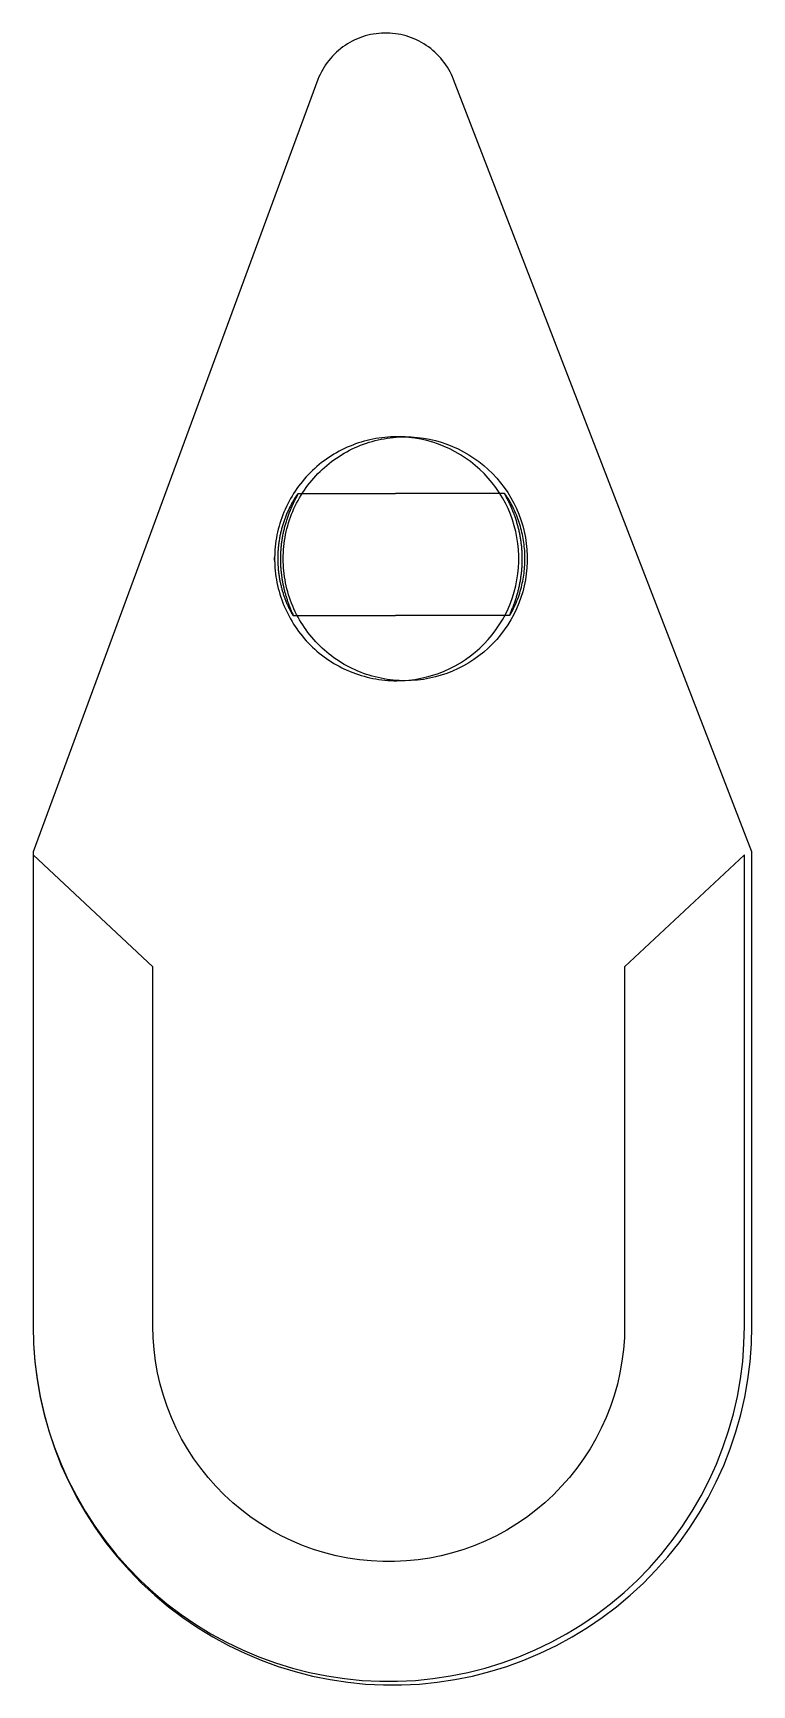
# Model space of a CAD drawing. Extents: x 0 to 1.57, y 0 to 1.56.
# Drawn here: x 0 to 0.418, y 0 to 0.963 of the extents above; entities that cross this region are included whole.
import ezdxf

# ---------------------------------------------------------------- set-up
doc = ezdxf.new("R2010")
doc.units = 0
doc.linetypes.add('HIDDEN', pattern=[0.04813, 0.032103, -0.016027])
doc.layers.add('TOP', color=7, linetype='CONTINUOUS')
doc.layers.add('TOP_HID', color=7, linetype='HIDDEN')

msp = doc.modelspace()

# ---------------------------------------------------------------- linework, layer by layer
at = {"layer": 'TOP'}
for p, q in [((0.204456, 0.962536), (0.202842, 0.962474)), ((0.206071, 0.962536), (0.204456, 0.962536)), ((0.207685, 0.962474), (0.206071, 0.962536)), ((0.179052, 0.953446), (0.177803, 0.952421)), ((0.180339, 0.954422), (0.179052, 0.953446)), ((0.181662, 0.955349), (0.180339, 0.954422)), ((0.183019, 0.956224), (0.181662, 0.955349)), ((0.184409, 0.957047), (0.183019, 0.956224)), ((0.18583, 0.957816), (0.184409, 0.957047)), ((0.187278, 0.95853), (0.18583, 0.957816)), ((0.188753, 0.959189), (0.187278, 0.95853)), ((0.190252, 0.959791), (0.188753, 0.959189)), ((0.191773, 0.960335), (0.190252, 0.959791)), ((0.193313, 0.960821), (0.191773, 0.960335)), ((0.194871, 0.961247), (0.193313, 0.960821)), ((0.196444, 0.961614), (0.194871, 0.961247)), ((0.19803, 0.96192), (0.196444, 0.961614)), ((0.199626, 0.962166), (0.19803, 0.96192)), ((0.201231, 0.962351), (0.199626, 0.962166)), ((0.202842, 0.962474), (0.201231, 0.962351)), ((0.209295, 0.962351), (0.207685, 0.962474)), ((0.2109, 0.962166), (0.209295, 0.962351)), ((0.212496, 0.96192), (0.2109, 0.962166)), ((0.214082, 0.961614), (0.212496, 0.96192)), ((0.215655, 0.961247), (0.214082, 0.961614)), ((0.217213, 0.960821), (0.215655, 0.961247)), ((0.218754, 0.960335), (0.217213, 0.960821)), ((0.220274, 0.959791), (0.218754, 0.960335)), ((0.221773, 0.959189), (0.220274, 0.959791)), ((0.223248, 0.95853), (0.221773, 0.959189)), ((0.224697, 0.957816), (0.223248, 0.95853)), ((0.226117, 0.957047), (0.224697, 0.957816)), ((0.227507, 0.956224), (0.226117, 0.957047)), ((0.228864, 0.955349), (0.227507, 0.956224)), ((0.230188, 0.954422), (0.228864, 0.955349)), ((0.231474, 0.953446), (0.230188, 0.954422)), ((0.232723, 0.952421), (0.231474, 0.953446)), ((0.170278, 0.944027), (0.169396, 0.942674)), ((0.171212, 0.945345), (0.170278, 0.944027)), ((0.172195, 0.946627), (0.171212, 0.945345)), ((0.173227, 0.947869), (0.172195, 0.946627)), ((0.174305, 0.949072), (0.173227, 0.947869)), ((0.175428, 0.950233), (0.174305, 0.949072)), ((0.176595, 0.95135), (0.175428, 0.950233)), ((0.177803, 0.952421), (0.176595, 0.95135)), ((0.233931, 0.95135), (0.232723, 0.952421)), ((0.235098, 0.950233), (0.233931, 0.95135)), ((0.236221, 0.949072), (0.235098, 0.950233)), ((0.2373, 0.947869), (0.236221, 0.949072)), ((0.238331, 0.946627), (0.2373, 0.947869)), ((0.239314, 0.945345), (0.238331, 0.946627)), ((0.240248, 0.944027), (0.239314, 0.945345)), ((0.241131, 0.942674), (0.240248, 0.944027)), ((0.165789, 0.935461), (0, 0.485461)), ((0.166399, 0.936957), (0.165789, 0.935461)), ((0.167066, 0.938428), (0.166399, 0.936957)), ((0.167788, 0.939873), (0.167066, 0.938428)), ((0.168565, 0.941289), (0.167788, 0.939873)), ((0.169396, 0.942674), (0.168565, 0.941289)), ((0.241961, 0.941289), (0.241131, 0.942674)), ((0.242738, 0.939873), (0.241961, 0.941289)), ((0.24346, 0.938428), (0.242738, 0.939873)), ((0.244127, 0.936957), (0.24346, 0.938428)), ((0.244737, 0.935461), (0.244127, 0.936957)), ((0.418421, 0.485461), (0.244737, 0.935461)), ((0, 0.485461), (0, 0.483734)), ((0, 0.483734), (0, 0.209145)), ((0.069737, 0.418356), (0, 0.483734)), ((0.414063, 0.483734), (0.344326, 0.418356)), ((0.414063, 0.209145), (0.414063, 0.483734)), ((0.418421, 0.209145), (0.418421, 0.485461)), ((0.069737, 0.209145), (0.069737, 0.418356)), ((0.344326, 0.418356), (0.344326, 0.209145)), ((0, 0.209145), (0.00026, 0.198717)), ((0, 0.209145), (0.000257, 0.198826)), ((0.069908, 0.202302), (0.069737, 0.209145)), ((0.070419, 0.195475), (0.069908, 0.202302)), ((0.344155, 0.202302), (0.343643, 0.195475)), ((0.344326, 0.209145), (0.344155, 0.202302)), ((0.413805, 0.198826), (0.414063, 0.209145)), ((0.418161, 0.198717), (0.418421, 0.209145)), ((0.000257, 0.198826), (0.001029, 0.188532)), ((0.00026, 0.198717), (0.00104, 0.188315)), ((0.07127, 0.188683), (0.070419, 0.195475)), ((0.343643, 0.195475), (0.342792, 0.188683)), ((0.413034, 0.188532), (0.413805, 0.198826)), ((0.417381, 0.188315), (0.418161, 0.198717)), ((0.001029, 0.188532), (0.002312, 0.178289)), ((0.00104, 0.188315), (0.002337, 0.177964)), ((0.072459, 0.181941), (0.07127, 0.188683)), ((0.342792, 0.188683), (0.341603, 0.181941)), ((0.41175, 0.178289), (0.413034, 0.188532)), ((0.416084, 0.177964), (0.417381, 0.188315)), ((0.002312, 0.178289), (0.004105, 0.168123)), ((0.002337, 0.177964), (0.004148, 0.167691)), ((0.073982, 0.175267), (0.072459, 0.181941)), ((0.075836, 0.168677), (0.073982, 0.175267)), ((0.34008, 0.175267), (0.338226, 0.168677)), ((0.341603, 0.181941), (0.34008, 0.175267)), ((0.409958, 0.168123), (0.41175, 0.178289)), ((0.414273, 0.167691), (0.416084, 0.177964)), ((0.004105, 0.168123), (0.006402, 0.158059)), ((0.004148, 0.167691), (0.006469, 0.157521)), ((0.078017, 0.162188), (0.075836, 0.168677)), ((0.338226, 0.168677), (0.336046, 0.162188)), ((0.407661, 0.158059), (0.409958, 0.168123)), ((0.411952, 0.157521), (0.414273, 0.167691)), ((0.006402, 0.158059), (0.009198, 0.148122)), ((0.006469, 0.157521), (0.009295, 0.14748)), ((0.080518, 0.155816), (0.078017, 0.162188)), ((0.083333, 0.149576), (0.080518, 0.155816)), ((0.333545, 0.155816), (0.330729, 0.149576)), ((0.336046, 0.162188), (0.333545, 0.155816)), ((0.404865, 0.148122), (0.407661, 0.158059)), ((0.409126, 0.14748), (0.411952, 0.157521)), ((0.009198, 0.148122), (0.012486, 0.138337)), ((0.009295, 0.14748), (0.012617, 0.137591)), ((0.086456, 0.143484), (0.083333, 0.149576)), ((0.330729, 0.149576), (0.327606, 0.143484)), ((0.401577, 0.138337), (0.404865, 0.148122)), ((0.405804, 0.137591), (0.409126, 0.14748)), ((0.012486, 0.138337), (0.016257, 0.128727)), ((0.012617, 0.137591), (0.016428, 0.127881)), ((0.089879, 0.137555), (0.086456, 0.143484)), ((0.093593, 0.131805), (0.089879, 0.137555)), ((0.324183, 0.137555), (0.320469, 0.131805)), ((0.327606, 0.143484), (0.324183, 0.137555)), ((0.397806, 0.128727), (0.401577, 0.138337)), ((0.401993, 0.127881), (0.405804, 0.137591)), ((0.016257, 0.128727), (0.020503, 0.119318)), ((0.016428, 0.127881), (0.020718, 0.118372)), ((0.097589, 0.126247), (0.093593, 0.131805)), ((0.101858, 0.120894), (0.097589, 0.126247)), ((0.316473, 0.126247), (0.312205, 0.120894)), ((0.320469, 0.131805), (0.316473, 0.126247)), ((0.39356, 0.119318), (0.397806, 0.128727)), ((0.397703, 0.118372), (0.401993, 0.127881)), ((0.020503, 0.119318), (0.025212, 0.110132)), ((0.020718, 0.118372), (0.025477, 0.10909)), ((0.106387, 0.115762), (0.101858, 0.120894)), ((0.111167, 0.110861), (0.106387, 0.115762)), ((0.307675, 0.115762), (0.302895, 0.110861)), ((0.312205, 0.120894), (0.307675, 0.115762)), ((0.388851, 0.110132), (0.39356, 0.119318)), ((0.392944, 0.10909), (0.397703, 0.118372)), ((0.025212, 0.110132), (0.030373, 0.101192)), ((0.025477, 0.10909), (0.030693, 0.100056)), ((0.116185, 0.106205), (0.111167, 0.110861)), ((0.12143, 0.101804), (0.116185, 0.106205)), ((0.297877, 0.106205), (0.292633, 0.101804)), ((0.302895, 0.110861), (0.297877, 0.106205)), ((0.383689, 0.101192), (0.388851, 0.110132)), ((0.387728, 0.100056), (0.392944, 0.10909)), ((0.030373, 0.101192), (0.035974, 0.092521)), ((0.030693, 0.100056), (0.036353, 0.091293)), ((0.126887, 0.097671), (0.12143, 0.101804)), ((0.132543, 0.093815), (0.126887, 0.097671)), ((0.287176, 0.097671), (0.28152, 0.093815)), ((0.292633, 0.101804), (0.287176, 0.097671)), ((0.378088, 0.092521), (0.383689, 0.101192)), ((0.382068, 0.091293), (0.387728, 0.100056)), ((0.035974, 0.092521), (0.042, 0.084139)), ((0.036353, 0.091293), (0.042442, 0.082823)), ((0.138384, 0.090245), (0.132543, 0.093815)), ((0.144396, 0.086971), (0.138384, 0.090245)), ((0.150564, 0.084001), (0.144396, 0.086971)), ((0.269666, 0.086971), (0.263499, 0.084001)), ((0.275678, 0.090245), (0.269666, 0.086971)), ((0.28152, 0.093815), (0.275678, 0.090245)), ((0.372063, 0.084139), (0.378088, 0.092521)), ((0.375979, 0.082823), (0.382068, 0.091293)), ((0.042, 0.084139), (0.048436, 0.076068)), ((0.042442, 0.082823), (0.048946, 0.074668)), ((0.156872, 0.081342), (0.150564, 0.084001)), ((0.163305, 0.079), (0.156872, 0.081342)), ((0.169846, 0.076983), (0.163305, 0.079)), ((0.250758, 0.079), (0.244216, 0.076983)), ((0.257191, 0.081342), (0.250758, 0.079)), ((0.263499, 0.084001), (0.257191, 0.081342)), ((0.365626, 0.076068), (0.372063, 0.084139)), ((0.369475, 0.074668), (0.375979, 0.082823)), ((0.048436, 0.076068), (0.055267, 0.068328)), ((0.048946, 0.074668), (0.055848, 0.066846)), ((0.055267, 0.068328), (0.062474, 0.060939)), ((0.17648, 0.075293), (0.169846, 0.076983)), ((0.18319, 0.073937), (0.17648, 0.075293)), ((0.18996, 0.072917), (0.18319, 0.073937)), ((0.196771, 0.072235), (0.18996, 0.072917)), ((0.203608, 0.071894), (0.196771, 0.072235)), ((0.210454, 0.071894), (0.203608, 0.071894)), ((0.217291, 0.072235), (0.210454, 0.071894)), ((0.224103, 0.072917), (0.217291, 0.072235)), ((0.230872, 0.073937), (0.224103, 0.072917)), ((0.237582, 0.075293), (0.230872, 0.073937)), ((0.244216, 0.076983), (0.237582, 0.075293)), ((0.351588, 0.060939), (0.358796, 0.068328)), ((0.358796, 0.068328), (0.365626, 0.076068)), ((0.362573, 0.066846), (0.369475, 0.074668)), ((0.055848, 0.066846), (0.063132, 0.059379)), ((0.062474, 0.060939), (0.070042, 0.053917)), ((0.063132, 0.059379), (0.070779, 0.052283)), ((0.344021, 0.053917), (0.351588, 0.060939)), ((0.347642, 0.052283), (0.355289, 0.059379)), ((0.355289, 0.059379), (0.362573, 0.066846)), ((0.070042, 0.053917), (0.077949, 0.047282)), ((0.070779, 0.052283), (0.07877, 0.045578)), ((0.336113, 0.047282), (0.344021, 0.053917)), ((0.339651, 0.045578), (0.347642, 0.052283)), ((0.077949, 0.047282), (0.086178, 0.041049)), ((0.07877, 0.045578), (0.087085, 0.03928)), ((0.086178, 0.041049), (0.094707, 0.035234)), ((0.087085, 0.03928), (0.095704, 0.033403)), ((0.319355, 0.035234), (0.327884, 0.041049)), ((0.322717, 0.033403), (0.331336, 0.03928)), ((0.327884, 0.041049), (0.336113, 0.047282)), ((0.331336, 0.03928), (0.339651, 0.045578)), ((0.094707, 0.035234), (0.103516, 0.029851)), ((0.095704, 0.033403), (0.104605, 0.027964)), ((0.103516, 0.029851), (0.112581, 0.024914)), ((0.301481, 0.024914), (0.310547, 0.029851)), ((0.310547, 0.029851), (0.319355, 0.035234)), ((0.313816, 0.027964), (0.322717, 0.033403)), ((0.104605, 0.027964), (0.113766, 0.022975)), ((0.112581, 0.024914), (0.121882, 0.020435)), ((0.113766, 0.022975), (0.123165, 0.018449)), ((0.121882, 0.020435), (0.131394, 0.016426)), ((0.282668, 0.016426), (0.292181, 0.020435)), ((0.292181, 0.020435), (0.301481, 0.024914)), ((0.295256, 0.018449), (0.304655, 0.022975)), ((0.304655, 0.022975), (0.313816, 0.027964)), ((0.123165, 0.018449), (0.132777, 0.014397)), ((0.131394, 0.016426), (0.141095, 0.012895)), ((0.132777, 0.014397), (0.14258, 0.010829)), ((0.141095, 0.012895), (0.150959, 0.009852)), ((0.14258, 0.010829), (0.152548, 0.007754)), ((0.150959, 0.009852), (0.160962, 0.007305)), ((0.2531, 0.007305), (0.263104, 0.009852)), ((0.263104, 0.009852), (0.272968, 0.012895)), ((0.265873, 0.007754), (0.275841, 0.010829)), ((0.272968, 0.012895), (0.282668, 0.016426)), ((0.275841, 0.010829), (0.285644, 0.014397)), ((0.285644, 0.014397), (0.295256, 0.018449)), ((0.152548, 0.007754), (0.162657, 0.00518)), ((0.160962, 0.007305), (0.171081, 0.00526)), ((0.162657, 0.00518), (0.172881, 0.003113)), ((0.171081, 0.00526), (0.181288, 0.003721)), ((0.172881, 0.003113), (0.183197, 0.001559)), ((0.181288, 0.003721), (0.19156, 0.002693)), ((0.183197, 0.001559), (0.193576, 0.00052)), ((0.19156, 0.002693), (0.20187, 0.002179)), ((0.193576, 0.00052), (0.203995, 0)), ((0.20187, 0.002179), (0.212193, 0.002179)), ((0.203995, 0), (0.214426, 0)), ((0.212193, 0.002179), (0.222503, 0.002693)), ((0.214426, 0), (0.224845, 0.00052)), ((0.222503, 0.002693), (0.232774, 0.003721)), ((0.224845, 0.00052), (0.235225, 0.001559)), ((0.232774, 0.003721), (0.242982, 0.00526)), ((0.235225, 0.001559), (0.24554, 0.003113)), ((0.242982, 0.00526), (0.2531, 0.007305)), ((0.24554, 0.003113), (0.255764, 0.00518)), ((0.255764, 0.00518), (0.265873, 0.007754))]:
    msp.add_line(p, q, dxfattribs=at)
at = {"layer": 'TOP_HID', "linetype": 'HIDDEN'}
for p, q in [((0.186102, 0.722495), (0.184482, 0.721847)), ((0.187737, 0.723102), (0.186102, 0.722495)), ((0.189386, 0.723669), (0.187737, 0.723102)), ((0.189025, 0.721674), (0.190666, 0.722341)), ((0.191049, 0.724196), (0.189386, 0.723669)), ((0.190666, 0.722341), (0.192322, 0.722968)), ((0.192724, 0.724681), (0.191049, 0.724196)), ((0.192322, 0.722968), (0.193994, 0.723553)), ((0.19441, 0.725126), (0.192724, 0.724681)), ((0.193994, 0.723553), (0.19568, 0.724097)), ((0.196107, 0.725528), (0.19441, 0.725126)), ((0.19568, 0.724097), (0.197379, 0.724598)), ((0.197814, 0.725889), (0.196107, 0.725528)), ((0.197379, 0.724598), (0.19909, 0.725057)), ((0.199528, 0.726209), (0.197814, 0.725889)), ((0.19909, 0.725057), (0.200812, 0.725472)), ((0.20125, 0.726486), (0.199528, 0.726209)), ((0.200812, 0.725472), (0.202543, 0.725845)), ((0.202979, 0.72672), (0.20125, 0.726486)), ((0.202543, 0.725845), (0.204284, 0.726175)), ((0.204712, 0.726912), (0.202979, 0.72672)), ((0.204284, 0.726175), (0.206032, 0.726461)), ((0.20645, 0.727062), (0.204712, 0.726912)), ((0.206032, 0.726461), (0.207786, 0.726703)), ((0.208191, 0.727169), (0.20645, 0.727062)), ((0.207786, 0.726703), (0.209546, 0.726901)), ((0.209934, 0.727233), (0.208191, 0.727169)), ((0.209546, 0.726901), (0.211311, 0.727056)), ((0.211678, 0.727254), (0.209934, 0.727233)), ((0.211311, 0.727056), (0.213079, 0.727166)), ((0.21522, 0.727166), (0.211678, 0.727254)), ((0.21662, 0.727254), (0.211678, 0.727254)), ((0.213079, 0.727166), (0.214849, 0.727232)), ((0.214849, 0.727232), (0.21662, 0.727254)), ((0.218753, 0.726901), (0.21522, 0.727166)), ((0.21662, 0.727254), (0.220161, 0.727166)), ((0.222269, 0.726461), (0.218753, 0.726901)), ((0.220161, 0.727166), (0.223693, 0.726901)), ((0.225759, 0.725846), (0.222269, 0.726461)), ((0.223693, 0.726901), (0.227208, 0.726461)), ((0.229213, 0.725058), (0.225759, 0.725846)), ((0.227208, 0.726461), (0.230696, 0.725845)), ((0.232624, 0.724099), (0.229213, 0.725058)), ((0.230696, 0.725845), (0.23415, 0.725057)), ((0.235983, 0.722971), (0.232624, 0.724099)), ((0.23415, 0.725057), (0.237559, 0.724097)), ((0.239282, 0.721677), (0.235983, 0.722971)), ((0.237559, 0.724097), (0.240917, 0.722968)), ((0.240917, 0.722968), (0.244214, 0.721674)), ((0.169343, 0.713275), (0.167955, 0.712219)), ((0.170757, 0.714296), (0.169343, 0.713275)), ((0.172195, 0.715283), (0.170757, 0.714296)), ((0.173657, 0.716233), (0.172195, 0.715283)), ((0.172328, 0.71175), (0.173727, 0.712837)), ((0.175142, 0.717148), (0.173657, 0.716233)), ((0.173727, 0.712837), (0.175152, 0.713889)), ((0.176649, 0.718026), (0.175142, 0.717148)), ((0.175152, 0.713889), (0.176602, 0.714905)), ((0.176602, 0.714905), (0.178078, 0.715885)), ((0.178177, 0.718867), (0.176649, 0.718026)), ((0.178078, 0.715885), (0.179578, 0.716828)), ((0.179726, 0.71967), (0.178177, 0.718867)), ((0.179578, 0.716828), (0.1811, 0.717733)), ((0.181293, 0.720434), (0.179726, 0.71967)), ((0.1811, 0.717733), (0.182645, 0.7186)), ((0.182879, 0.72116), (0.181293, 0.720434)), ((0.182645, 0.7186), (0.184211, 0.719427)), ((0.184482, 0.721847), (0.182879, 0.72116)), ((0.184211, 0.719427), (0.185797, 0.720216)), ((0.185797, 0.720216), (0.187402, 0.720965)), ((0.187402, 0.720965), (0.189025, 0.721674)), ((0.242512, 0.72022), (0.239282, 0.721677)), ((0.245665, 0.718604), (0.242512, 0.72022)), ((0.244214, 0.721674), (0.247443, 0.720216)), ((0.248734, 0.716833), (0.245665, 0.718604)), ((0.247443, 0.720216), (0.250595, 0.7186)), ((0.251711, 0.714911), (0.248734, 0.716833)), ((0.250595, 0.7186), (0.253662, 0.716828)), ((0.254588, 0.712843), (0.251711, 0.714911)), ((0.253662, 0.716828), (0.256637, 0.714905)), ((0.257359, 0.710635), (0.254588, 0.712843)), ((0.256637, 0.714905), (0.259513, 0.712837)), ((0.259513, 0.712837), (0.262282, 0.710628)), ((0.159019, 0.703922), (0.157863, 0.702615)), ((0.160206, 0.705199), (0.159019, 0.703922)), ((0.161424, 0.706447), (0.160206, 0.705199)), ((0.162673, 0.707665), (0.161424, 0.706447)), ((0.162203, 0.701869), (0.163358, 0.703212)), ((0.163951, 0.708852), (0.162673, 0.707665)), ((0.163358, 0.703212), (0.164547, 0.704526)), ((0.165258, 0.710007), (0.163951, 0.708852)), ((0.164547, 0.704526), (0.165767, 0.705809)), ((0.166593, 0.711129), (0.165258, 0.710007)), ((0.165767, 0.705809), (0.167019, 0.707062)), ((0.167955, 0.712219), (0.166593, 0.711129)), ((0.167019, 0.707062), (0.168302, 0.708283)), ((0.168302, 0.708283), (0.169615, 0.709472)), ((0.169615, 0.709472), (0.170958, 0.710628)), ((0.170958, 0.710628), (0.172328, 0.71175)), ((0.260016, 0.708291), (0.257359, 0.710635)), ((0.262553, 0.705817), (0.260016, 0.708291)), ((0.262282, 0.710628), (0.264937, 0.708283)), ((0.264964, 0.70322), (0.262553, 0.705817)), ((0.264937, 0.708283), (0.267472, 0.705809)), ((0.267242, 0.700506), (0.264964, 0.70322)), ((0.267472, 0.705809), (0.269881, 0.703212)), ((0.269881, 0.703212), (0.272157, 0.700498)), ((0.151633, 0.694219), (0.150718, 0.692734)), ((0.152584, 0.69568), (0.151633, 0.694219)), ((0.153571, 0.697118), (0.152584, 0.69568)), ((0.153574, 0.693341), (0.153227, 0.692847)), ((0.153564, 0.692557), (0.153854, 0.693118)), ((0.154593, 0.698532), (0.153571, 0.697118)), ((0.153934, 0.693825), (0.153574, 0.693341)), ((0.153854, 0.693118), (0.154139, 0.693683)), ((0.154345, 0.694261), (0.153934, 0.693825)), ((0.154139, 0.693683), (0.154345, 0.694261)), ((0.154345, 0.694261), (0.210938, 0.694261)), ((0.15565, 0.69992), (0.154593, 0.698532)), ((0.155103, 0.691724), (0.156007, 0.693247)), ((0.15674, 0.701281), (0.15565, 0.69992)), ((0.156007, 0.693247), (0.156949, 0.694747)), ((0.157863, 0.702615), (0.15674, 0.701281)), ((0.156949, 0.694747), (0.157928, 0.696223)), ((0.157928, 0.696223), (0.158944, 0.697674)), ((0.158944, 0.697674), (0.159995, 0.6991)), ((0.159995, 0.6991), (0.161082, 0.700498)), ((0.161082, 0.700498), (0.162203, 0.701869)), ((0.274381, 0.694261), (0.210938, 0.694261)), ((0.269382, 0.697682), (0.267242, 0.700506)), ((0.271379, 0.694755), (0.269382, 0.697682)), ((0.273227, 0.691732), (0.271379, 0.694755)), ((0.272157, 0.700498), (0.274296, 0.697674)), ((0.274296, 0.697674), (0.27629, 0.694747)), ((0.275144, 0.693352), (0.274381, 0.694261)), ((0.274381, 0.694261), (0.274569, 0.693719)), ((0.274569, 0.693719), (0.274834, 0.69319)), ((0.274834, 0.69319), (0.275106, 0.692664)), ((0.275821, 0.692368), (0.275144, 0.693352)), ((0.27629, 0.694747), (0.278137, 0.691724)), ((0.146703, 0.684999), (0.146015, 0.683396)), ((0.147429, 0.686584), (0.146703, 0.684999)), ((0.148194, 0.688151), (0.147429, 0.686584)), ((0.148282, 0.683869), (0.148038, 0.683316)), ((0.148998, 0.689699), (0.148194, 0.688151)), ((0.148531, 0.684418), (0.148282, 0.683869)), ((0.148785, 0.684966), (0.148531, 0.684418)), ((0.149044, 0.685511), (0.148785, 0.684966)), ((0.149839, 0.691227), (0.148998, 0.689699)), ((0.149308, 0.686054), (0.149044, 0.685511)), ((0.149578, 0.686594), (0.149308, 0.686054)), ((0.149321, 0.683378), (0.149553, 0.683966)), ((0.149553, 0.683966), (0.149791, 0.684552)), ((0.149852, 0.687132), (0.149578, 0.686594)), ((0.149791, 0.684552), (0.150032, 0.685136)), ((0.150718, 0.692734), (0.149839, 0.691227)), ((0.150132, 0.687667), (0.149852, 0.687132)), ((0.150032, 0.685136), (0.150279, 0.685719)), ((0.150416, 0.688199), (0.150132, 0.687667)), ((0.150279, 0.685719), (0.15053, 0.686299)), ((0.150706, 0.688729), (0.150416, 0.688199)), ((0.150497, 0.682157), (0.151165, 0.683798)), ((0.15053, 0.686299), (0.150786, 0.686877)), ((0.151001, 0.689256), (0.150706, 0.688729)), ((0.150786, 0.686877), (0.151046, 0.687454)), ((0.151302, 0.689779), (0.151001, 0.689256)), ((0.151046, 0.687454), (0.151311, 0.688028)), ((0.151165, 0.683798), (0.151873, 0.685421)), ((0.151608, 0.6903), (0.151302, 0.689779)), ((0.151311, 0.688028), (0.15158, 0.6886)), ((0.15158, 0.6886), (0.151853, 0.68917)), ((0.151919, 0.690817), (0.151608, 0.6903)), ((0.151853, 0.68917), (0.15213, 0.689739)), ((0.151873, 0.685421), (0.152621, 0.687027)), ((0.152236, 0.691331), (0.151919, 0.690817)), ((0.15213, 0.689739), (0.152411, 0.690305)), ((0.152559, 0.69184), (0.152236, 0.691331)), ((0.152411, 0.690305), (0.152695, 0.69087)), ((0.152889, 0.692346), (0.152559, 0.69184)), ((0.152621, 0.687027), (0.153409, 0.688613)), ((0.152695, 0.69087), (0.152982, 0.691433)), ((0.153227, 0.692847), (0.152889, 0.692346)), ((0.152982, 0.691433), (0.153272, 0.691995)), ((0.153272, 0.691995), (0.153564, 0.692557)), ((0.153409, 0.688613), (0.154236, 0.690179)), ((0.154236, 0.690179), (0.155103, 0.691724)), ((0.274922, 0.688621), (0.273227, 0.691732)), ((0.27646, 0.685428), (0.274922, 0.688621)), ((0.275106, 0.692664), (0.275379, 0.692138)), ((0.275379, 0.692138), (0.275651, 0.691612)), ((0.275651, 0.691612), (0.275921, 0.691085)), ((0.276468, 0.691365), (0.275821, 0.692368)), ((0.275921, 0.691085), (0.276188, 0.690557)), ((0.276188, 0.690557), (0.276453, 0.690027)), ((0.276453, 0.690027), (0.276714, 0.689496)), ((0.277837, 0.682164), (0.27646, 0.685428)), ((0.27709, 0.690346), (0.276468, 0.691365)), ((0.276714, 0.689496), (0.276972, 0.688963)), ((0.276972, 0.688963), (0.277227, 0.688428)), ((0.277691, 0.689314), (0.27709, 0.690346)), ((0.277227, 0.688428), (0.277478, 0.687892)), ((0.277478, 0.687892), (0.277725, 0.687354)), ((0.278271, 0.68827), (0.277691, 0.689314)), ((0.277725, 0.687354), (0.277968, 0.686814)), ((0.277968, 0.686814), (0.278207, 0.686272)), ((0.278137, 0.691724), (0.27983, 0.688613)), ((0.278207, 0.686272), (0.278442, 0.685729)), ((0.27883, 0.687215), (0.278271, 0.68827)), ((0.278442, 0.685729), (0.278673, 0.685184)), ((0.278673, 0.685184), (0.2789, 0.684637)), ((0.279369, 0.68615), (0.27883, 0.687215)), ((0.2789, 0.684637), (0.279123, 0.684088)), ((0.279123, 0.684088), (0.279342, 0.683538)), ((0.279342, 0.683538), (0.279556, 0.682986)), ((0.279889, 0.685075), (0.279369, 0.68615)), ((0.27983, 0.688613), (0.281367, 0.685421)), ((0.280389, 0.683991), (0.279889, 0.685075)), ((0.280869, 0.682898), (0.280389, 0.683991)), ((0.281367, 0.685421), (0.282742, 0.682157)), ((0.143179, 0.675155), (0.142734, 0.673468)), ((0.143665, 0.67683), (0.143179, 0.675155)), ((0.144192, 0.678492), (0.143665, 0.67683)), ((0.144759, 0.680142), (0.144192, 0.678492)), ((0.144826, 0.674216), (0.144669, 0.673633)), ((0.145367, 0.681776), (0.144759, 0.680142)), ((0.144988, 0.674797), (0.144826, 0.674216)), ((0.145155, 0.675377), (0.144988, 0.674797)), ((0.145328, 0.675956), (0.145155, 0.675377)), ((0.145506, 0.676533), (0.145328, 0.675956)), ((0.146015, 0.683396), (0.145367, 0.681776)), ((0.145688, 0.677108), (0.145506, 0.676533)), ((0.145876, 0.677682), (0.145688, 0.677108)), ((0.14607, 0.678254), (0.145876, 0.677682)), ((0.146268, 0.678824), (0.14607, 0.678254)), ((0.146471, 0.679392), (0.146268, 0.678824)), ((0.146278, 0.673737), (0.14643, 0.674351)), ((0.14643, 0.674351), (0.146587, 0.674964)), ((0.14668, 0.679959), (0.146471, 0.679392)), ((0.146587, 0.674964), (0.146749, 0.675575)), ((0.146893, 0.680523), (0.14668, 0.679959)), ((0.146749, 0.675575), (0.146917, 0.676185)), ((0.147112, 0.681086), (0.146893, 0.680523)), ((0.146917, 0.676185), (0.14709, 0.676793)), ((0.14709, 0.676793), (0.147267, 0.6774)), ((0.147336, 0.681647), (0.147112, 0.681086)), ((0.147267, 0.6774), (0.14745, 0.678005)), ((0.147565, 0.682205), (0.147336, 0.681647)), ((0.14745, 0.678005), (0.147638, 0.678609)), ((0.147799, 0.682762), (0.147565, 0.682205)), ((0.147638, 0.678609), (0.147831, 0.679211)), ((0.147784, 0.673732), (0.148243, 0.675443)), ((0.148038, 0.683316), (0.147799, 0.682762)), ((0.147831, 0.679211), (0.148029, 0.679811)), ((0.148029, 0.679811), (0.148232, 0.68041)), ((0.148232, 0.68041), (0.14844, 0.681007)), ((0.148243, 0.675443), (0.148743, 0.677142)), ((0.14844, 0.681007), (0.148653, 0.681603)), ((0.148653, 0.681603), (0.148871, 0.682196)), ((0.148743, 0.677142), (0.149286, 0.678828)), ((0.148871, 0.682196), (0.149093, 0.682788)), ((0.149093, 0.682788), (0.149321, 0.683378)), ((0.149286, 0.678828), (0.149871, 0.6805)), ((0.149871, 0.6805), (0.150497, 0.682157)), ((0.27905, 0.678834), (0.277837, 0.682164)), ((0.280094, 0.675448), (0.27905, 0.678834)), ((0.279556, 0.682986), (0.279766, 0.682433)), ((0.279766, 0.682433), (0.279972, 0.681877)), ((0.279972, 0.681877), (0.280174, 0.681321)), ((0.280969, 0.672015), (0.280094, 0.675448)), ((0.280174, 0.681321), (0.280371, 0.680763)), ((0.280371, 0.680763), (0.280564, 0.680203)), ((0.280564, 0.680203), (0.280753, 0.679641)), ((0.280753, 0.679641), (0.280937, 0.679079)), ((0.281329, 0.681796), (0.280869, 0.682898)), ((0.280937, 0.679079), (0.281117, 0.678515)), ((0.281117, 0.678515), (0.281292, 0.677949)), ((0.281292, 0.677949), (0.281463, 0.677382)), ((0.281769, 0.680686), (0.281329, 0.681796)), ((0.281463, 0.677382), (0.28163, 0.676814)), ((0.28163, 0.676814), (0.281792, 0.676244)), ((0.28219, 0.679569), (0.281769, 0.680686)), ((0.281792, 0.676244), (0.281949, 0.675674)), ((0.281949, 0.675674), (0.282102, 0.675102)), ((0.282102, 0.675102), (0.282251, 0.674529)), ((0.28259, 0.678444), (0.28219, 0.679569)), ((0.282251, 0.674529), (0.282394, 0.673954)), ((0.282394, 0.673954), (0.282534, 0.673379)), ((0.282971, 0.677312), (0.28259, 0.678444)), ((0.282742, 0.682157), (0.283953, 0.678828)), ((0.283331, 0.676174), (0.282971, 0.677312)), ((0.283671, 0.675029), (0.283331, 0.676174)), ((0.283991, 0.673879), (0.283671, 0.675029)), ((0.283953, 0.678828), (0.284997, 0.675443)), ((0.28429, 0.672723), (0.283991, 0.673879)), ((0.284997, 0.675443), (0.285871, 0.67201)), ((0.141138, 0.6649), (0.140946, 0.663167)), ((0.141373, 0.666629), (0.141138, 0.6649)), ((0.14165, 0.668351), (0.141373, 0.666629)), ((0.14197, 0.670065), (0.14165, 0.668351)), ((0.142331, 0.671771), (0.14197, 0.670065)), ((0.142734, 0.673468), (0.142331, 0.671771)), ((0.142873, 0.664151), (0.142806, 0.663551)), ((0.142945, 0.66475), (0.142873, 0.664151)), ((0.143023, 0.665349), (0.142945, 0.66475)), ((0.143106, 0.665946), (0.143023, 0.665349)), ((0.143195, 0.666544), (0.143106, 0.665946)), ((0.143288, 0.66714), (0.143195, 0.666544)), ((0.143388, 0.667735), (0.143288, 0.66714)), ((0.143492, 0.66833), (0.143388, 0.667735)), ((0.143602, 0.668924), (0.143492, 0.66833)), ((0.143717, 0.669516), (0.143602, 0.668924)), ((0.143837, 0.670108), (0.143717, 0.669516)), ((0.143962, 0.670698), (0.143837, 0.670108)), ((0.144093, 0.671288), (0.143962, 0.670698)), ((0.144229, 0.671876), (0.144093, 0.671288)), ((0.144371, 0.672463), (0.144229, 0.671876)), ((0.144517, 0.673049), (0.144371, 0.672463)), ((0.144669, 0.673633), (0.144517, 0.673049)), ((0.144557, 0.663776), (0.144625, 0.664404)), ((0.144625, 0.664404), (0.144698, 0.665032)), ((0.144698, 0.665032), (0.144777, 0.66566)), ((0.144777, 0.66566), (0.14486, 0.666287)), ((0.14486, 0.666287), (0.144949, 0.666913)), ((0.144949, 0.666913), (0.145044, 0.667538)), ((0.145044, 0.667538), (0.145144, 0.668162)), ((0.145144, 0.668162), (0.145249, 0.668786)), ((0.145249, 0.668786), (0.145359, 0.669408)), ((0.145359, 0.669408), (0.145474, 0.67003)), ((0.145474, 0.67003), (0.145595, 0.670651)), ((0.145595, 0.670651), (0.145721, 0.67127)), ((0.145721, 0.67127), (0.145853, 0.671889)), ((0.145853, 0.671889), (0.145989, 0.672506)), ((0.145941, 0.663275), (0.14614, 0.665035)), ((0.145989, 0.672506), (0.146131, 0.673122)), ((0.146131, 0.673122), (0.146278, 0.673737)), ((0.14614, 0.665035), (0.146382, 0.66679)), ((0.146382, 0.66679), (0.146667, 0.668538)), ((0.146667, 0.668538), (0.146997, 0.670278)), ((0.146997, 0.670278), (0.147369, 0.67201)), ((0.147369, 0.67201), (0.147784, 0.673732)), ((0.281672, 0.668542), (0.280969, 0.672015)), ((0.2822, 0.665038), (0.281672, 0.668542)), ((0.282553, 0.661512), (0.2822, 0.665038)), ((0.282534, 0.673379), (0.282669, 0.672802)), ((0.282669, 0.672802), (0.282799, 0.672225)), ((0.282799, 0.672225), (0.282925, 0.671646)), ((0.282925, 0.671646), (0.283046, 0.671066)), ((0.283046, 0.671066), (0.283163, 0.670486)), ((0.283163, 0.670486), (0.283275, 0.669905)), ((0.283275, 0.669905), (0.283382, 0.669322)), ((0.283382, 0.669322), (0.283485, 0.668739)), ((0.283485, 0.668739), (0.283583, 0.668155)), ((0.283583, 0.668155), (0.283676, 0.667571)), ((0.283676, 0.667571), (0.283765, 0.666985)), ((0.283765, 0.666985), (0.283849, 0.666399)), ((0.283849, 0.666399), (0.283929, 0.665812)), ((0.283929, 0.665812), (0.284004, 0.665225)), ((0.284004, 0.665225), (0.284074, 0.664637)), ((0.284074, 0.664637), (0.28414, 0.664049)), ((0.284569, 0.671562), (0.28429, 0.672723)), ((0.284828, 0.670397), (0.284569, 0.671562)), ((0.285066, 0.669226), (0.284828, 0.670397)), ((0.285283, 0.668052), (0.285066, 0.669226)), ((0.285479, 0.666875), (0.285283, 0.668052)), ((0.285655, 0.665694), (0.285479, 0.666875)), ((0.28581, 0.66451), (0.285655, 0.665694)), ((0.285944, 0.663323), (0.28581, 0.66451)), ((0.285871, 0.67201), (0.286572, 0.668538)), ((0.286572, 0.668538), (0.2871, 0.665035)), ((0.2871, 0.665035), (0.287452, 0.661511)), ((0.140604, 0.656202), (0.140625, 0.657945)), ((0.140625, 0.654458), (0.140604, 0.656202)), ((0.140689, 0.659688), (0.140625, 0.657945)), ((0.140625, 0.654458), (0.140625, 0.657945)), ((0.140796, 0.661429), (0.140689, 0.659688)), ((0.140946, 0.663167), (0.140796, 0.661429)), ((0.142462, 0.658734), (0.142419, 0.656202)), ((0.142419, 0.656202), (0.142422, 0.655652)), ((0.142422, 0.655652), (0.14243, 0.655102)), ((0.14243, 0.655102), (0.142442, 0.654552)), ((0.142442, 0.654552), (0.142458, 0.654002)), ((0.142486, 0.659338), (0.142462, 0.658734)), ((0.142515, 0.65994), (0.142486, 0.659338)), ((0.14255, 0.660543), (0.142515, 0.65994)), ((0.142591, 0.661146), (0.14255, 0.660543)), ((0.142636, 0.661747), (0.142591, 0.661146)), ((0.142688, 0.662349), (0.142636, 0.661747)), ((0.142744, 0.66295), (0.142688, 0.662349)), ((0.142806, 0.663551), (0.142744, 0.66295)), ((0.144159, 0.656202), (0.144162, 0.656834)), ((0.14416, 0.655661), (0.144159, 0.656202)), ((0.144164, 0.655121), (0.14416, 0.655661)), ((0.144162, 0.656834), (0.144171, 0.657466)), ((0.144173, 0.65458), (0.144164, 0.655121)), ((0.144171, 0.657466), (0.144186, 0.658098)), ((0.144186, 0.65404), (0.144173, 0.65458)), ((0.144186, 0.658098), (0.144206, 0.65873)), ((0.144206, 0.65873), (0.144231, 0.659362)), ((0.144231, 0.659362), (0.144261, 0.659994)), ((0.144261, 0.659994), (0.144297, 0.660625)), ((0.144297, 0.660625), (0.144339, 0.661256)), ((0.144339, 0.661256), (0.144385, 0.661887)), ((0.144385, 0.661887), (0.144437, 0.662517)), ((0.144437, 0.662517), (0.144494, 0.663147)), ((0.144494, 0.663147), (0.144557, 0.663776)), ((0.145589, 0.656202), (0.145611, 0.657973)), ((0.145611, 0.654431), (0.145589, 0.656202)), ((0.145611, 0.657973), (0.145677, 0.659743)), ((0.145677, 0.659743), (0.145787, 0.661511)), ((0.145787, 0.661511), (0.145941, 0.663275)), ((0.28273, 0.657973), (0.282553, 0.661512)), ((0.28273, 0.65443), (0.28273, 0.657973)), ((0.28414, 0.664049), (0.284201, 0.66346)), ((0.284201, 0.66346), (0.284257, 0.66287)), ((0.284257, 0.66287), (0.284308, 0.66228)), ((0.284308, 0.66228), (0.284355, 0.66169)), ((0.284355, 0.66169), (0.284397, 0.661099)), ((0.284397, 0.661099), (0.284435, 0.660509)), ((0.284435, 0.660509), (0.284468, 0.659917)), ((0.284468, 0.659917), (0.284496, 0.659326)), ((0.284496, 0.659326), (0.284519, 0.658734)), ((0.284519, 0.658734), (0.284538, 0.658154)), ((0.284538, 0.658154), (0.284552, 0.657573)), ((0.284554, 0.65467), (0.284541, 0.65409)), ((0.284552, 0.657573), (0.284561, 0.656993)), ((0.284562, 0.655251), (0.284554, 0.65467)), ((0.284561, 0.656993), (0.284566, 0.656412)), ((0.284567, 0.655832), (0.284562, 0.655251)), ((0.284566, 0.656412), (0.284567, 0.655832)), ((0.286057, 0.662135), (0.285944, 0.663323)), ((0.286149, 0.660944), (0.286057, 0.662135)), ((0.28622, 0.659753), (0.286149, 0.660944)), ((0.28627, 0.65856), (0.28622, 0.659753)), ((0.286259, 0.653785), (0.286293, 0.654978)), ((0.286299, 0.657366), (0.28627, 0.65856)), ((0.286293, 0.654978), (0.286307, 0.656172)), ((0.286307, 0.656172), (0.286299, 0.657366)), ((0.287452, 0.661511), (0.287629, 0.657973)), ((0.287629, 0.657973), (0.287629, 0.654431)), ((0.140625, 0.654458), (0.140689, 0.652715)), ((0.140689, 0.652715), (0.140796, 0.650974)), ((0.140796, 0.650974), (0.140946, 0.649237)), ((0.140946, 0.649237), (0.141138, 0.647503)), ((0.141138, 0.647503), (0.141373, 0.645775)), ((0.141373, 0.645775), (0.14165, 0.644053)), ((0.142458, 0.654002), (0.142479, 0.653452)), ((0.142479, 0.653452), (0.142505, 0.652903)), ((0.142505, 0.652903), (0.142535, 0.652353)), ((0.142535, 0.652353), (0.142569, 0.651804)), ((0.142569, 0.651804), (0.142608, 0.651256)), ((0.142608, 0.651256), (0.142652, 0.650707)), ((0.142652, 0.650707), (0.1427, 0.650159)), ((0.1427, 0.650159), (0.142752, 0.649612)), ((0.142752, 0.649612), (0.142809, 0.649065)), ((0.142809, 0.649065), (0.14287, 0.648518)), ((0.14287, 0.648518), (0.142936, 0.647972)), ((0.142936, 0.647972), (0.143006, 0.647426)), ((0.143006, 0.647426), (0.143081, 0.646881)), ((0.143081, 0.646881), (0.14316, 0.646337)), ((0.14316, 0.646337), (0.143243, 0.645793)), ((0.143243, 0.645793), (0.143331, 0.64525)), ((0.143331, 0.64525), (0.143423, 0.644708)), ((0.144203, 0.6535), (0.144186, 0.65404)), ((0.144223, 0.65296), (0.144203, 0.6535)), ((0.144248, 0.65242), (0.144223, 0.65296)), ((0.144276, 0.65188), (0.144248, 0.65242)), ((0.144308, 0.651341), (0.144276, 0.65188)), ((0.144344, 0.650802), (0.144308, 0.651341)), ((0.144384, 0.650263), (0.144344, 0.650802)), ((0.144428, 0.649724), (0.144384, 0.650263)), ((0.144476, 0.649186), (0.144428, 0.649724)), ((0.144528, 0.648648), (0.144476, 0.649186)), ((0.144583, 0.64811), (0.144528, 0.648648)), ((0.144643, 0.647573), (0.144583, 0.64811)), ((0.144706, 0.647036), (0.144643, 0.647573)), ((0.144773, 0.6465), (0.144706, 0.647036)), ((0.144844, 0.645964), (0.144773, 0.6465)), ((0.144919, 0.645429), (0.144844, 0.645964)), ((0.144998, 0.644894), (0.144919, 0.645429)), ((0.145677, 0.652661), (0.145611, 0.654431)), ((0.145787, 0.650893), (0.145677, 0.652661)), ((0.145941, 0.649128), (0.145787, 0.650893)), ((0.14614, 0.647368), (0.145941, 0.649128)), ((0.146382, 0.645613), (0.14614, 0.647368)), ((0.146667, 0.643865), (0.146382, 0.645613)), ((0.281672, 0.643862), (0.2822, 0.647365)), ((0.2822, 0.647365), (0.282553, 0.650891)), ((0.282553, 0.650891), (0.28273, 0.65443)), ((0.283805, 0.645416), (0.28372, 0.644842)), ((0.283885, 0.645991), (0.283805, 0.645416)), ((0.283961, 0.646567), (0.283885, 0.645991)), ((0.284032, 0.647143), (0.283961, 0.646567)), ((0.284099, 0.64772), (0.284032, 0.647143)), ((0.284162, 0.648297), (0.284099, 0.64772)), ((0.28422, 0.648875), (0.284162, 0.648297)), ((0.284274, 0.649453), (0.28422, 0.648875)), ((0.284323, 0.650032), (0.284274, 0.649453)), ((0.284367, 0.650611), (0.284323, 0.650032)), ((0.284407, 0.65119), (0.284367, 0.650611)), ((0.284443, 0.651769), (0.284407, 0.65119)), ((0.284474, 0.652349), (0.284443, 0.651769)), ((0.284501, 0.652929), (0.284474, 0.652349)), ((0.284523, 0.653509), (0.284501, 0.652929)), ((0.284541, 0.65409), (0.284523, 0.653509)), ((0.285229, 0.644297), (0.285431, 0.645473)), ((0.285431, 0.645473), (0.285612, 0.646653)), ((0.285612, 0.646653), (0.285772, 0.647837)), ((0.285772, 0.647837), (0.285912, 0.649022)), ((0.285912, 0.649022), (0.28603, 0.65021)), ((0.28603, 0.65021), (0.286128, 0.6514)), ((0.286128, 0.6514), (0.286204, 0.652592)), ((0.286204, 0.652592), (0.286259, 0.653785)), ((0.2871, 0.647368), (0.286572, 0.643865)), ((0.287452, 0.650893), (0.2871, 0.647368)), ((0.287629, 0.654431), (0.287452, 0.650893)), ((0.14165, 0.644053), (0.14197, 0.642338)), ((0.14197, 0.642338), (0.142331, 0.640632)), ((0.142331, 0.640632), (0.142734, 0.638935)), ((0.142734, 0.638935), (0.143179, 0.637249)), ((0.143179, 0.637249), (0.143665, 0.635574)), ((0.143423, 0.644708), (0.14352, 0.644166)), ((0.14352, 0.644166), (0.143621, 0.643626)), ((0.143621, 0.643626), (0.143727, 0.643086)), ((0.143665, 0.635574), (0.144192, 0.633911)), ((0.143727, 0.643086), (0.143837, 0.642547)), ((0.143837, 0.642547), (0.143952, 0.642009)), ((0.143952, 0.642009), (0.14407, 0.641472)), ((0.14407, 0.641472), (0.144194, 0.640936)), ((0.144194, 0.640936), (0.144321, 0.640401)), ((0.144321, 0.640401), (0.144453, 0.639867)), ((0.144453, 0.639867), (0.14459, 0.639334)), ((0.14459, 0.639334), (0.144731, 0.638802)), ((0.144731, 0.638802), (0.144876, 0.638271)), ((0.144876, 0.638271), (0.145026, 0.637742)), ((0.14508, 0.64436), (0.144998, 0.644894)), ((0.145026, 0.637742), (0.14518, 0.637214)), ((0.145167, 0.643827), (0.14508, 0.64436)), ((0.145257, 0.643294), (0.145167, 0.643827)), ((0.14518, 0.637214), (0.145338, 0.636687)), ((0.145351, 0.642762), (0.145257, 0.643294)), ((0.145338, 0.636687), (0.145501, 0.636162)), ((0.145449, 0.64223), (0.145351, 0.642762)), ((0.14555, 0.641699), (0.145449, 0.64223)), ((0.145501, 0.636162), (0.145668, 0.635638)), ((0.145656, 0.641169), (0.14555, 0.641699)), ((0.145765, 0.64064), (0.145656, 0.641169)), ((0.145668, 0.635638), (0.145839, 0.635115)), ((0.145878, 0.640111), (0.145765, 0.64064)), ((0.145994, 0.639584), (0.145878, 0.640111)), ((0.146115, 0.639057), (0.145994, 0.639584)), ((0.146239, 0.638531), (0.146115, 0.639057)), ((0.146367, 0.638006), (0.146239, 0.638531)), ((0.146499, 0.637482), (0.146367, 0.638006)), ((0.146634, 0.636958), (0.146499, 0.637482)), ((0.146773, 0.636436), (0.146634, 0.636958)), ((0.146997, 0.642125), (0.146667, 0.643865)), ((0.146916, 0.635915), (0.146773, 0.636436)), ((0.147062, 0.635395), (0.146916, 0.635915)), ((0.147369, 0.640393), (0.146997, 0.642125)), ((0.147212, 0.634875), (0.147062, 0.635395)), ((0.147784, 0.638671), (0.147369, 0.640393)), ((0.148243, 0.63696), (0.147784, 0.638671)), ((0.148743, 0.635261), (0.148243, 0.63696)), ((0.27905, 0.633569), (0.280094, 0.636955)), ((0.280094, 0.636955), (0.280969, 0.640389)), ((0.280969, 0.640389), (0.281672, 0.643862)), ((0.281768, 0.635764), (0.281609, 0.635206)), ((0.281922, 0.636324), (0.281768, 0.635764)), ((0.282072, 0.636885), (0.281922, 0.636324)), ((0.282218, 0.637447), (0.282072, 0.636885)), ((0.282359, 0.63801), (0.282218, 0.637447)), ((0.282497, 0.638575), (0.282359, 0.63801)), ((0.28263, 0.63914), (0.282497, 0.638575)), ((0.282758, 0.639706), (0.28263, 0.63914)), ((0.282883, 0.640273), (0.282758, 0.639706)), ((0.282864, 0.63505), (0.283232, 0.636186)), ((0.283003, 0.640841), (0.282883, 0.640273)), ((0.283118, 0.64141), (0.283003, 0.640841)), ((0.283229, 0.64198), (0.283118, 0.64141)), ((0.283336, 0.642551), (0.283229, 0.64198)), ((0.283232, 0.636186), (0.28358, 0.637329)), ((0.283439, 0.643123), (0.283336, 0.642551)), ((0.283537, 0.643695), (0.283439, 0.643123)), ((0.28363, 0.644268), (0.283537, 0.643695)), ((0.28358, 0.637329), (0.283906, 0.638477)), ((0.28372, 0.644842), (0.28363, 0.644268)), ((0.283906, 0.638477), (0.284212, 0.639631)), ((0.284997, 0.63696), (0.283953, 0.633575)), ((0.284212, 0.639631), (0.284497, 0.64079)), ((0.284497, 0.64079), (0.284762, 0.641955)), ((0.284762, 0.641955), (0.285006, 0.643124)), ((0.285871, 0.640393), (0.284997, 0.63696)), ((0.285006, 0.643124), (0.285229, 0.644297)), ((0.286572, 0.643865), (0.285871, 0.640393)), ((0.144192, 0.633911), (0.144759, 0.632262)), ((0.144759, 0.632262), (0.145367, 0.630627)), ((0.145367, 0.630627), (0.146015, 0.629008)), ((0.145839, 0.635115), (0.146015, 0.634594)), ((0.146015, 0.634594), (0.146195, 0.634074)), ((0.146015, 0.629008), (0.146703, 0.627405)), ((0.146195, 0.634074), (0.14638, 0.633556)), ((0.14638, 0.633556), (0.146569, 0.633039)), ((0.146569, 0.633039), (0.146762, 0.632524)), ((0.146703, 0.627405), (0.147429, 0.625819)), ((0.146762, 0.632524), (0.14696, 0.632011)), ((0.14696, 0.632011), (0.147162, 0.631499)), ((0.147162, 0.631499), (0.147369, 0.63099)), ((0.147365, 0.634357), (0.147212, 0.634875)), ((0.147522, 0.63384), (0.147365, 0.634357)), ((0.147369, 0.63099), (0.14758, 0.630482)), ((0.147429, 0.625819), (0.148194, 0.624252)), ((0.147683, 0.633324), (0.147522, 0.63384)), ((0.14758, 0.630482), (0.147795, 0.629976)), ((0.147847, 0.632809), (0.147683, 0.633324)), ((0.147795, 0.629976), (0.148015, 0.629471)), ((0.148015, 0.632295), (0.147847, 0.632809)), ((0.148186, 0.631783), (0.148015, 0.632295)), ((0.148015, 0.629471), (0.14824, 0.628969)), ((0.148361, 0.631271), (0.148186, 0.631783)), ((0.14824, 0.628969), (0.148469, 0.628469)), ((0.148538, 0.630761), (0.148361, 0.631271)), ((0.148469, 0.628469), (0.148703, 0.627971)), ((0.14872, 0.630252), (0.148538, 0.630761)), ((0.148703, 0.627971), (0.148942, 0.627476)), ((0.148904, 0.629744), (0.14872, 0.630252)), ((0.149286, 0.633575), (0.148743, 0.635261)), ((0.149092, 0.629237), (0.148904, 0.629744)), ((0.148942, 0.627476), (0.149185, 0.626982)), ((0.149282, 0.628731), (0.149092, 0.629237)), ((0.149185, 0.626982), (0.149434, 0.626492)), ((0.149476, 0.628227), (0.149282, 0.628731)), ((0.149871, 0.631904), (0.149286, 0.633575)), ((0.149434, 0.626492), (0.149688, 0.626004)), ((0.149673, 0.627723), (0.149476, 0.628227)), ((0.149872, 0.627221), (0.149673, 0.627723)), ((0.149688, 0.626004), (0.149948, 0.625519)), ((0.150497, 0.630247), (0.149871, 0.631904)), ((0.150074, 0.62672), (0.149872, 0.627221)), ((0.150278, 0.626219), (0.150074, 0.62672)), ((0.150484, 0.625719), (0.150278, 0.626219)), ((0.15069, 0.62522), (0.150484, 0.625719)), ((0.151165, 0.628606), (0.150497, 0.630247)), ((0.151873, 0.626982), (0.151165, 0.628606)), ((0.152621, 0.625377), (0.151873, 0.626982)), ((0.274922, 0.623783), (0.27646, 0.626975)), ((0.27646, 0.626975), (0.277837, 0.63024)), ((0.277837, 0.63024), (0.27905, 0.633569)), ((0.278318, 0.625905), (0.278096, 0.625369)), ((0.278539, 0.626442), (0.278318, 0.625905)), ((0.278757, 0.62698), (0.278539, 0.626442)), ((0.278603, 0.625201), (0.279168, 0.626253)), ((0.278972, 0.62752), (0.278757, 0.62698)), ((0.279184, 0.62806), (0.278972, 0.62752)), ((0.279168, 0.626253), (0.279707, 0.627319)), ((0.279393, 0.628602), (0.279184, 0.62806)), ((0.279599, 0.629145), (0.279393, 0.628602)), ((0.279801, 0.629689), (0.279599, 0.629145)), ((0.279707, 0.627319), (0.280222, 0.628396)), ((0.28, 0.630235), (0.279801, 0.629689)), ((0.281367, 0.626982), (0.27983, 0.623791)), ((0.280194, 0.630782), (0.28, 0.630235)), ((0.280385, 0.63133), (0.280194, 0.630782)), ((0.280222, 0.628396), (0.280715, 0.629483)), ((0.280572, 0.63188), (0.280385, 0.63133)), ((0.280755, 0.632431), (0.280572, 0.63188)), ((0.280715, 0.629483), (0.281187, 0.63058)), ((0.280934, 0.632984), (0.280755, 0.632431)), ((0.281109, 0.633537), (0.280934, 0.632984)), ((0.28128, 0.634092), (0.281109, 0.633537)), ((0.281187, 0.63058), (0.281637, 0.631686)), ((0.281447, 0.634648), (0.28128, 0.634092)), ((0.282742, 0.630247), (0.281367, 0.626982)), ((0.281609, 0.635206), (0.281447, 0.634648)), ((0.281637, 0.631686), (0.282067, 0.6328)), ((0.282067, 0.6328), (0.282476, 0.633921)), ((0.282476, 0.633921), (0.282864, 0.63505)), ((0.283953, 0.633575), (0.282742, 0.630247)), ((0.148194, 0.624252), (0.148998, 0.622704)), ((0.148998, 0.622704), (0.149839, 0.621176)), ((0.149839, 0.621176), (0.150718, 0.619669)), ((0.149948, 0.625519), (0.150214, 0.625037)), ((0.150214, 0.625037), (0.150487, 0.62456)), ((0.150487, 0.62456), (0.150769, 0.624088)), ((0.150897, 0.624721), (0.15069, 0.62522)), ((0.150718, 0.619669), (0.151633, 0.618185)), ((0.150769, 0.624088), (0.151066, 0.623625)), ((0.151102, 0.62422), (0.150897, 0.624721)), ((0.151066, 0.623625), (0.151416, 0.623208)), ((0.151299, 0.623717), (0.151102, 0.62422)), ((0.151416, 0.623208), (0.151299, 0.623717)), ((0.151416, 0.623208), (0.210938, 0.623208)), ((0.151633, 0.618185), (0.152584, 0.616723)), ((0.152584, 0.616723), (0.153571, 0.615285)), ((0.153409, 0.623791), (0.152621, 0.625377)), ((0.154236, 0.622224), (0.153409, 0.623791)), ((0.155103, 0.620679), (0.154236, 0.622224)), ((0.156007, 0.619156), (0.155103, 0.620679)), ((0.156949, 0.617656), (0.156007, 0.619156)), ((0.157928, 0.61618), (0.156949, 0.617656)), ((0.158944, 0.614729), (0.157928, 0.61618)), ((0.277309, 0.623208), (0.210938, 0.623208)), ((0.269382, 0.614721), (0.271379, 0.617648)), ((0.271379, 0.617648), (0.273227, 0.620671)), ((0.273227, 0.620671), (0.274922, 0.623783)), ((0.27629, 0.617656), (0.274296, 0.614729)), ((0.278137, 0.620679), (0.27629, 0.617656)), ((0.277309, 0.623208), (0.278005, 0.624168)), ((0.277441, 0.623755), (0.277309, 0.623208)), ((0.277653, 0.624295), (0.277441, 0.623755)), ((0.277874, 0.624832), (0.277653, 0.624295)), ((0.278096, 0.625369), (0.277874, 0.624832)), ((0.278005, 0.624168), (0.278603, 0.625201)), ((0.27983, 0.623791), (0.278137, 0.620679)), ((0.153571, 0.615285), (0.154593, 0.613872)), ((0.154593, 0.613872), (0.15565, 0.612484)), ((0.15565, 0.612484), (0.15674, 0.611122)), ((0.15674, 0.611122), (0.157863, 0.609788)), ((0.157863, 0.609788), (0.159019, 0.608482)), ((0.159995, 0.613304), (0.158944, 0.614729)), ((0.159019, 0.608482), (0.160206, 0.607204)), ((0.161082, 0.611905), (0.159995, 0.613304)), ((0.160206, 0.607204), (0.161424, 0.605956)), ((0.162203, 0.610534), (0.161082, 0.611905)), ((0.163358, 0.609191), (0.162203, 0.610534)), ((0.164547, 0.607878), (0.163358, 0.609191)), ((0.165767, 0.606594), (0.164547, 0.607878)), ((0.167019, 0.605341), (0.165767, 0.606594)), ((0.260016, 0.604113), (0.262553, 0.606586)), ((0.262553, 0.606586), (0.264964, 0.609183)), ((0.267472, 0.606594), (0.264937, 0.60412)), ((0.264964, 0.609183), (0.267242, 0.611897)), ((0.267242, 0.611897), (0.269382, 0.614721)), ((0.269881, 0.609191), (0.267472, 0.606594)), ((0.272157, 0.611905), (0.269881, 0.609191)), ((0.274296, 0.614729), (0.272157, 0.611905)), ((0.161424, 0.605956), (0.162673, 0.604738)), ((0.162673, 0.604738), (0.163951, 0.603552)), ((0.163951, 0.603552), (0.165258, 0.602397)), ((0.165258, 0.602397), (0.166593, 0.601274)), ((0.166593, 0.601274), (0.167955, 0.600185)), ((0.168302, 0.60412), (0.167019, 0.605341)), ((0.167955, 0.600185), (0.169343, 0.599129)), ((0.169615, 0.602931), (0.168302, 0.60412)), ((0.169343, 0.599129), (0.170757, 0.598107)), ((0.170958, 0.601776), (0.169615, 0.602931)), ((0.170757, 0.598107), (0.172195, 0.597121)), ((0.172328, 0.600654), (0.170958, 0.601776)), ((0.172195, 0.597121), (0.173657, 0.59617)), ((0.173727, 0.599566), (0.172328, 0.600654)), ((0.175152, 0.598514), (0.173727, 0.599566)), ((0.176602, 0.597498), (0.175152, 0.598514)), ((0.178078, 0.596518), (0.176602, 0.597498)), ((0.248734, 0.595571), (0.251711, 0.597492)), ((0.251711, 0.597492), (0.254588, 0.59956)), ((0.256637, 0.597498), (0.253662, 0.595576)), ((0.254588, 0.59956), (0.257359, 0.601769)), ((0.259513, 0.599566), (0.256637, 0.597498)), ((0.257359, 0.601769), (0.260016, 0.604113)), ((0.262282, 0.601776), (0.259513, 0.599566)), ((0.264937, 0.60412), (0.262282, 0.601776)), ((0.173657, 0.59617), (0.175142, 0.595255)), ((0.175142, 0.595255), (0.176649, 0.594378)), ((0.176649, 0.594378), (0.178177, 0.593537)), ((0.179578, 0.595576), (0.178078, 0.596518)), ((0.178177, 0.593537), (0.179726, 0.592734)), ((0.1811, 0.594671), (0.179578, 0.595576)), ((0.179726, 0.592734), (0.181293, 0.591969)), ((0.182645, 0.593804), (0.1811, 0.594671)), ((0.181293, 0.591969), (0.182879, 0.591243)), ((0.184211, 0.592976), (0.182645, 0.593804)), ((0.182879, 0.591243), (0.184482, 0.590556)), ((0.185797, 0.592187), (0.184211, 0.592976)), ((0.184482, 0.590556), (0.186102, 0.589909)), ((0.187402, 0.591438), (0.185797, 0.592187)), ((0.186102, 0.589909), (0.187737, 0.589301)), ((0.189025, 0.59073), (0.187402, 0.591438)), ((0.187737, 0.589301), (0.189386, 0.588734)), ((0.190666, 0.590062), (0.189025, 0.59073)), ((0.189386, 0.588734), (0.191049, 0.588208)), ((0.192322, 0.589435), (0.190666, 0.590062)), ((0.191049, 0.588208), (0.192724, 0.587722)), ((0.193994, 0.58885), (0.192322, 0.589435)), ((0.192724, 0.587722), (0.19441, 0.587278)), ((0.19568, 0.588307), (0.193994, 0.58885)), ((0.19441, 0.587278), (0.196107, 0.586875)), ((0.197379, 0.587805), (0.19568, 0.588307)), ((0.19909, 0.587347), (0.197379, 0.587805)), ((0.200812, 0.586931), (0.19909, 0.587347)), ((0.225759, 0.586557), (0.229213, 0.587346)), ((0.229213, 0.587346), (0.232624, 0.588305)), ((0.23415, 0.587347), (0.230696, 0.586558)), ((0.232624, 0.588305), (0.235983, 0.589433)), ((0.237559, 0.588307), (0.23415, 0.587347)), ((0.235983, 0.589433), (0.239282, 0.590727)), ((0.240917, 0.589435), (0.237559, 0.588307)), ((0.239282, 0.590727), (0.242512, 0.592184)), ((0.244214, 0.59073), (0.240917, 0.589435)), ((0.242512, 0.592184), (0.245665, 0.5938)), ((0.247443, 0.592187), (0.244214, 0.59073)), ((0.245665, 0.5938), (0.248734, 0.595571)), ((0.250595, 0.593804), (0.247443, 0.592187)), ((0.253662, 0.595576), (0.250595, 0.593804)), ((0.196107, 0.586875), (0.197814, 0.586514)), ((0.197814, 0.586514), (0.199528, 0.586195)), ((0.199528, 0.586195), (0.20125, 0.585918)), ((0.202543, 0.586558), (0.200812, 0.586931)), ((0.20125, 0.585918), (0.202979, 0.585683)), ((0.204284, 0.586229), (0.202543, 0.586558)), ((0.202979, 0.585683), (0.204712, 0.585491)), ((0.206032, 0.585943), (0.204284, 0.586229)), ((0.204712, 0.585491), (0.20645, 0.585342)), ((0.207786, 0.585701), (0.206032, 0.585943)), ((0.20645, 0.585342), (0.208191, 0.585235)), ((0.209546, 0.585502), (0.207786, 0.585701)), ((0.208191, 0.585235), (0.209934, 0.58517)), ((0.211311, 0.585348), (0.209546, 0.585502)), ((0.209934, 0.58517), (0.211678, 0.585149)), ((0.213079, 0.585237), (0.211311, 0.585348)), ((0.211678, 0.585149), (0.21522, 0.585237)), ((0.21662, 0.585149), (0.211678, 0.585149)), ((0.214849, 0.585171), (0.213079, 0.585237)), ((0.21662, 0.585149), (0.214849, 0.585171)), ((0.21522, 0.585237), (0.218753, 0.585502)), ((0.220161, 0.585237), (0.21662, 0.585149)), ((0.218753, 0.585502), (0.222269, 0.585942)), ((0.223693, 0.585502), (0.220161, 0.585237)), ((0.222269, 0.585942), (0.225759, 0.586557)), ((0.227208, 0.585943), (0.223693, 0.585502)), ((0.230696, 0.586558), (0.227208, 0.585943)), ((0, 0.485461), (0, 0.209145))]:
    msp.add_line(p, q, dxfattribs=at)

doc.saveas('drawing.dxf')
